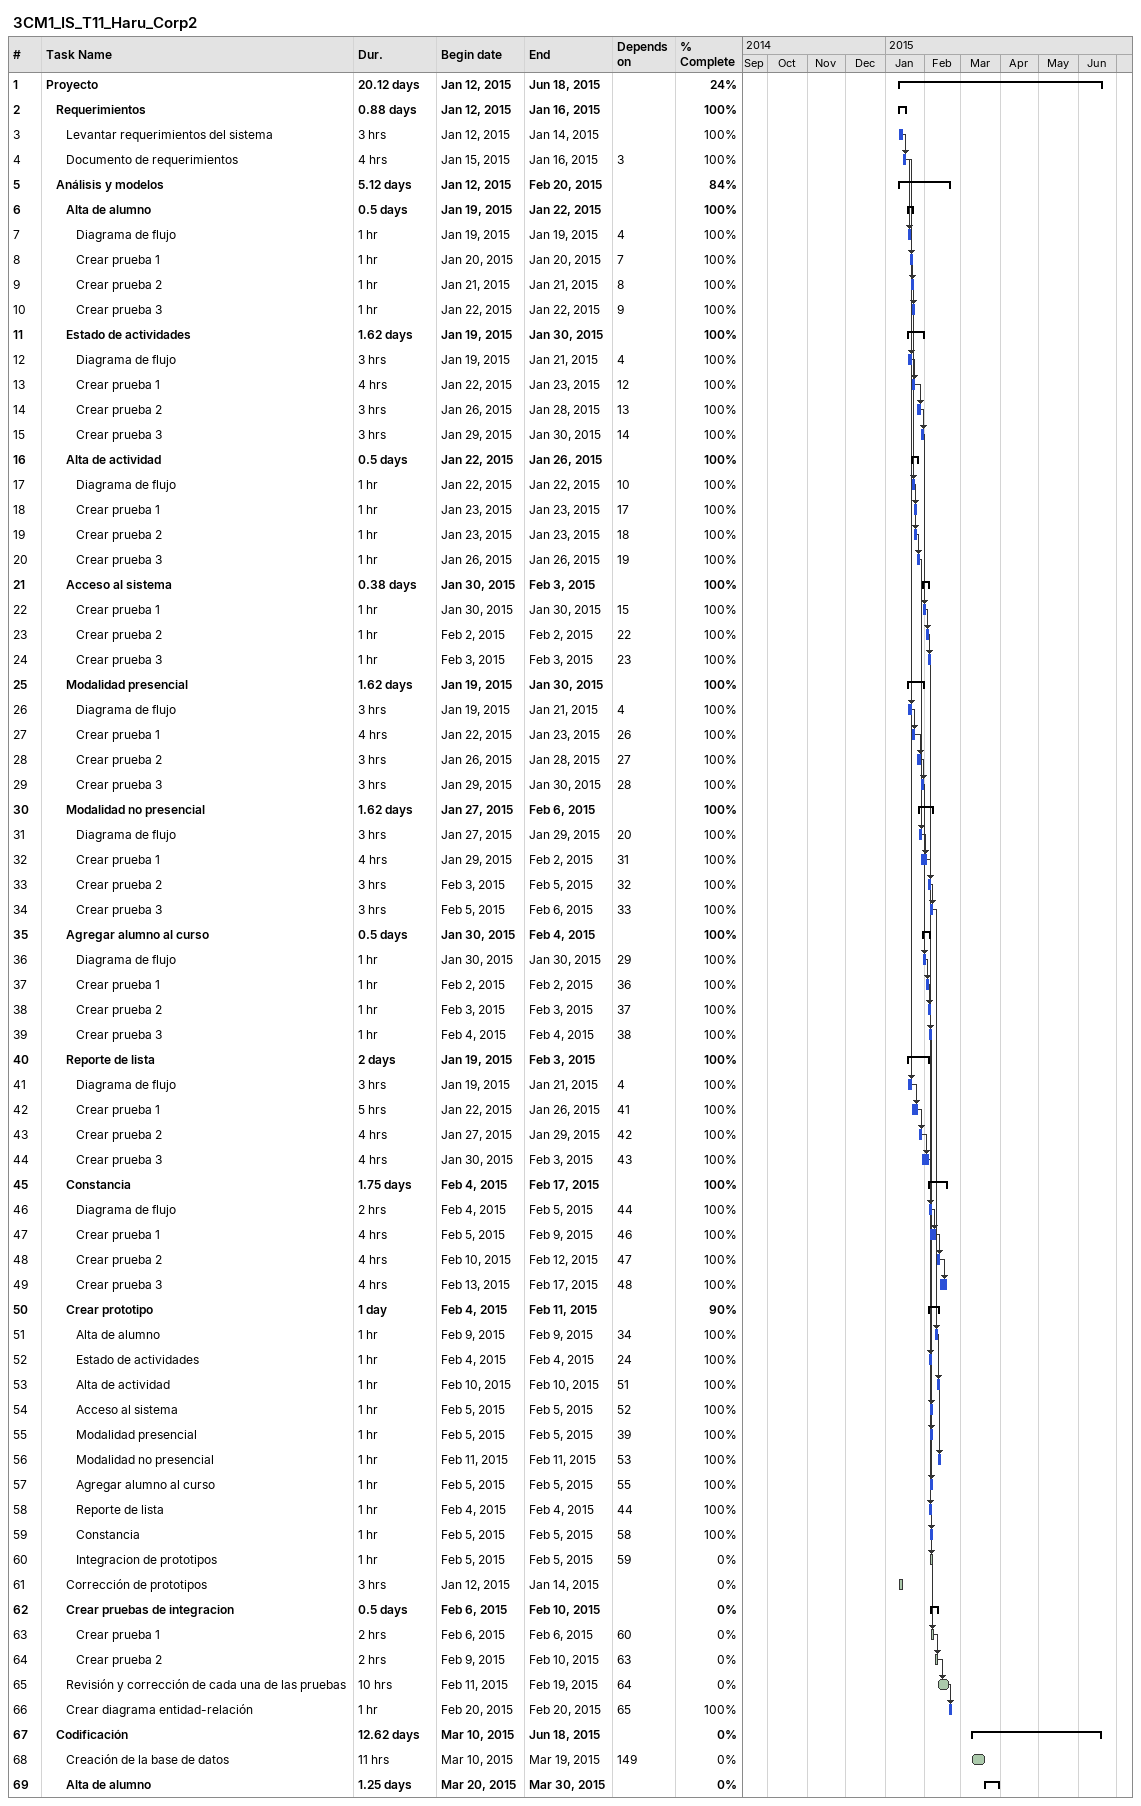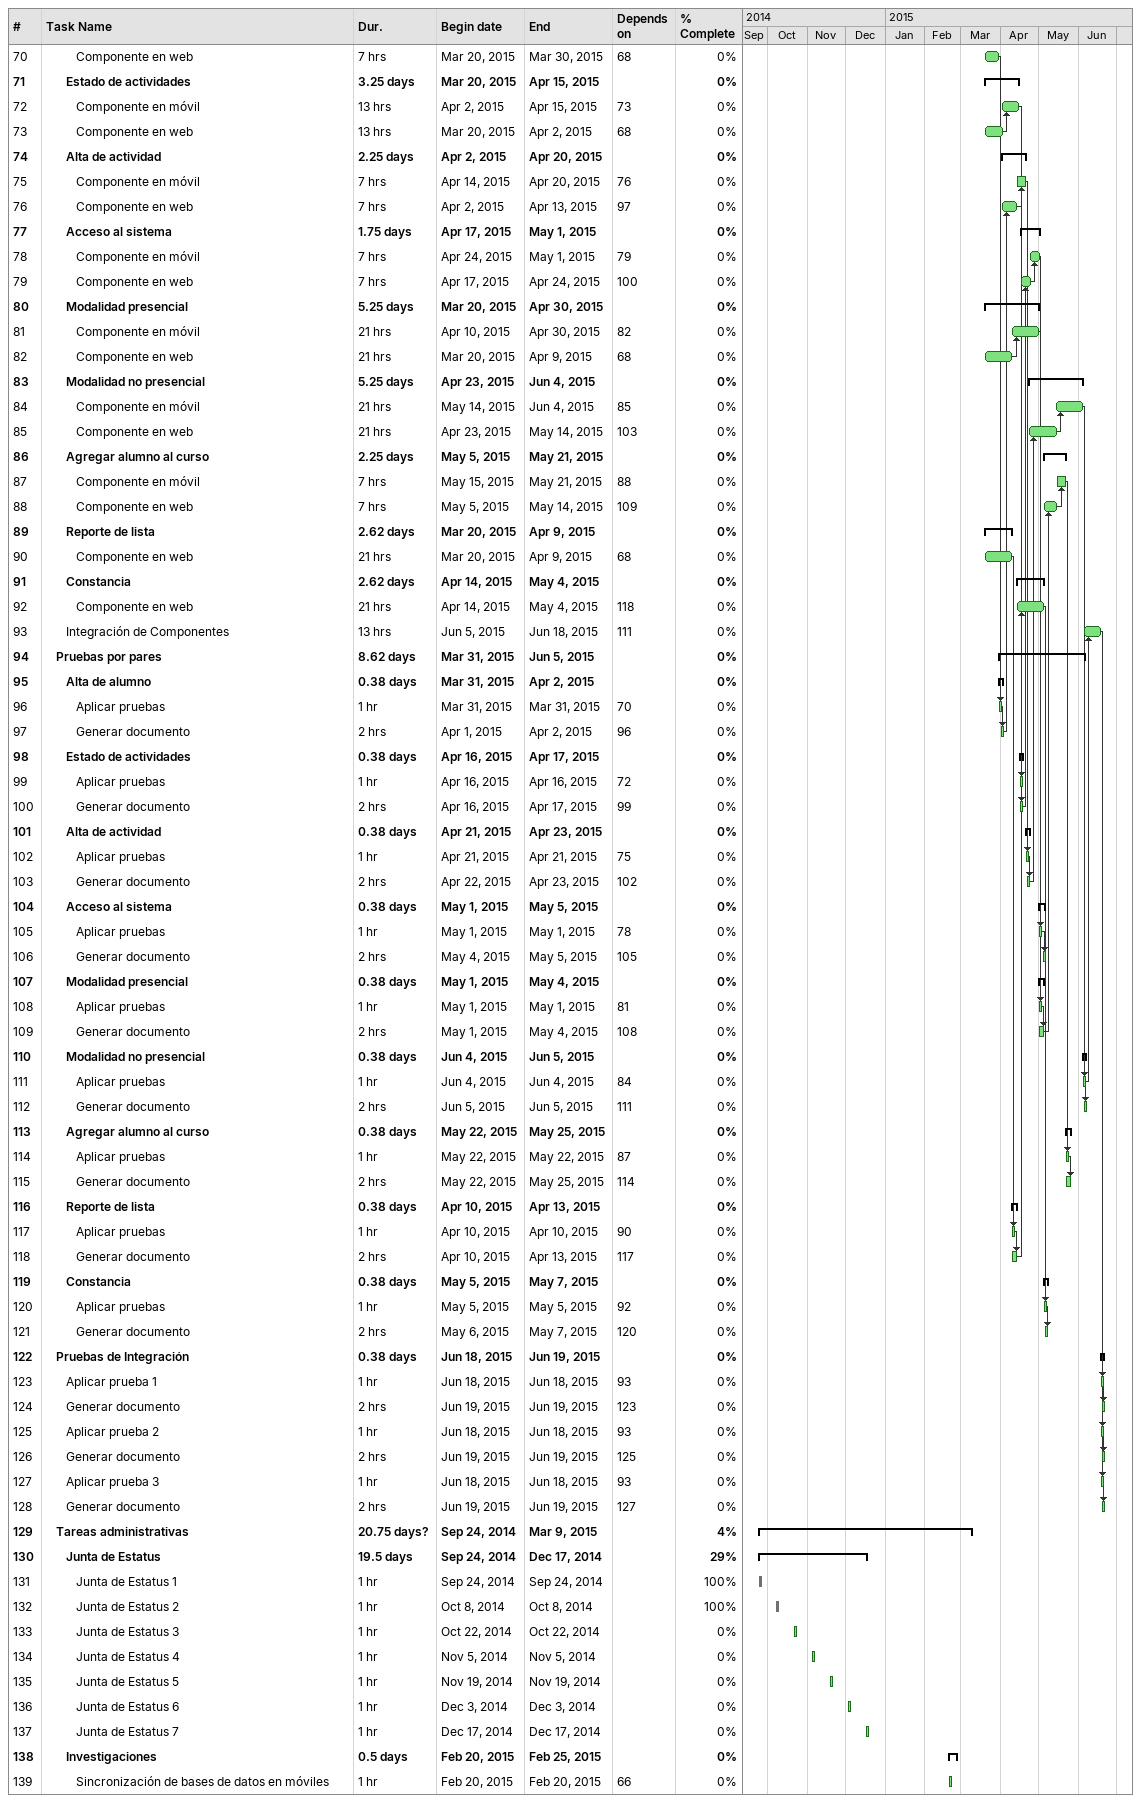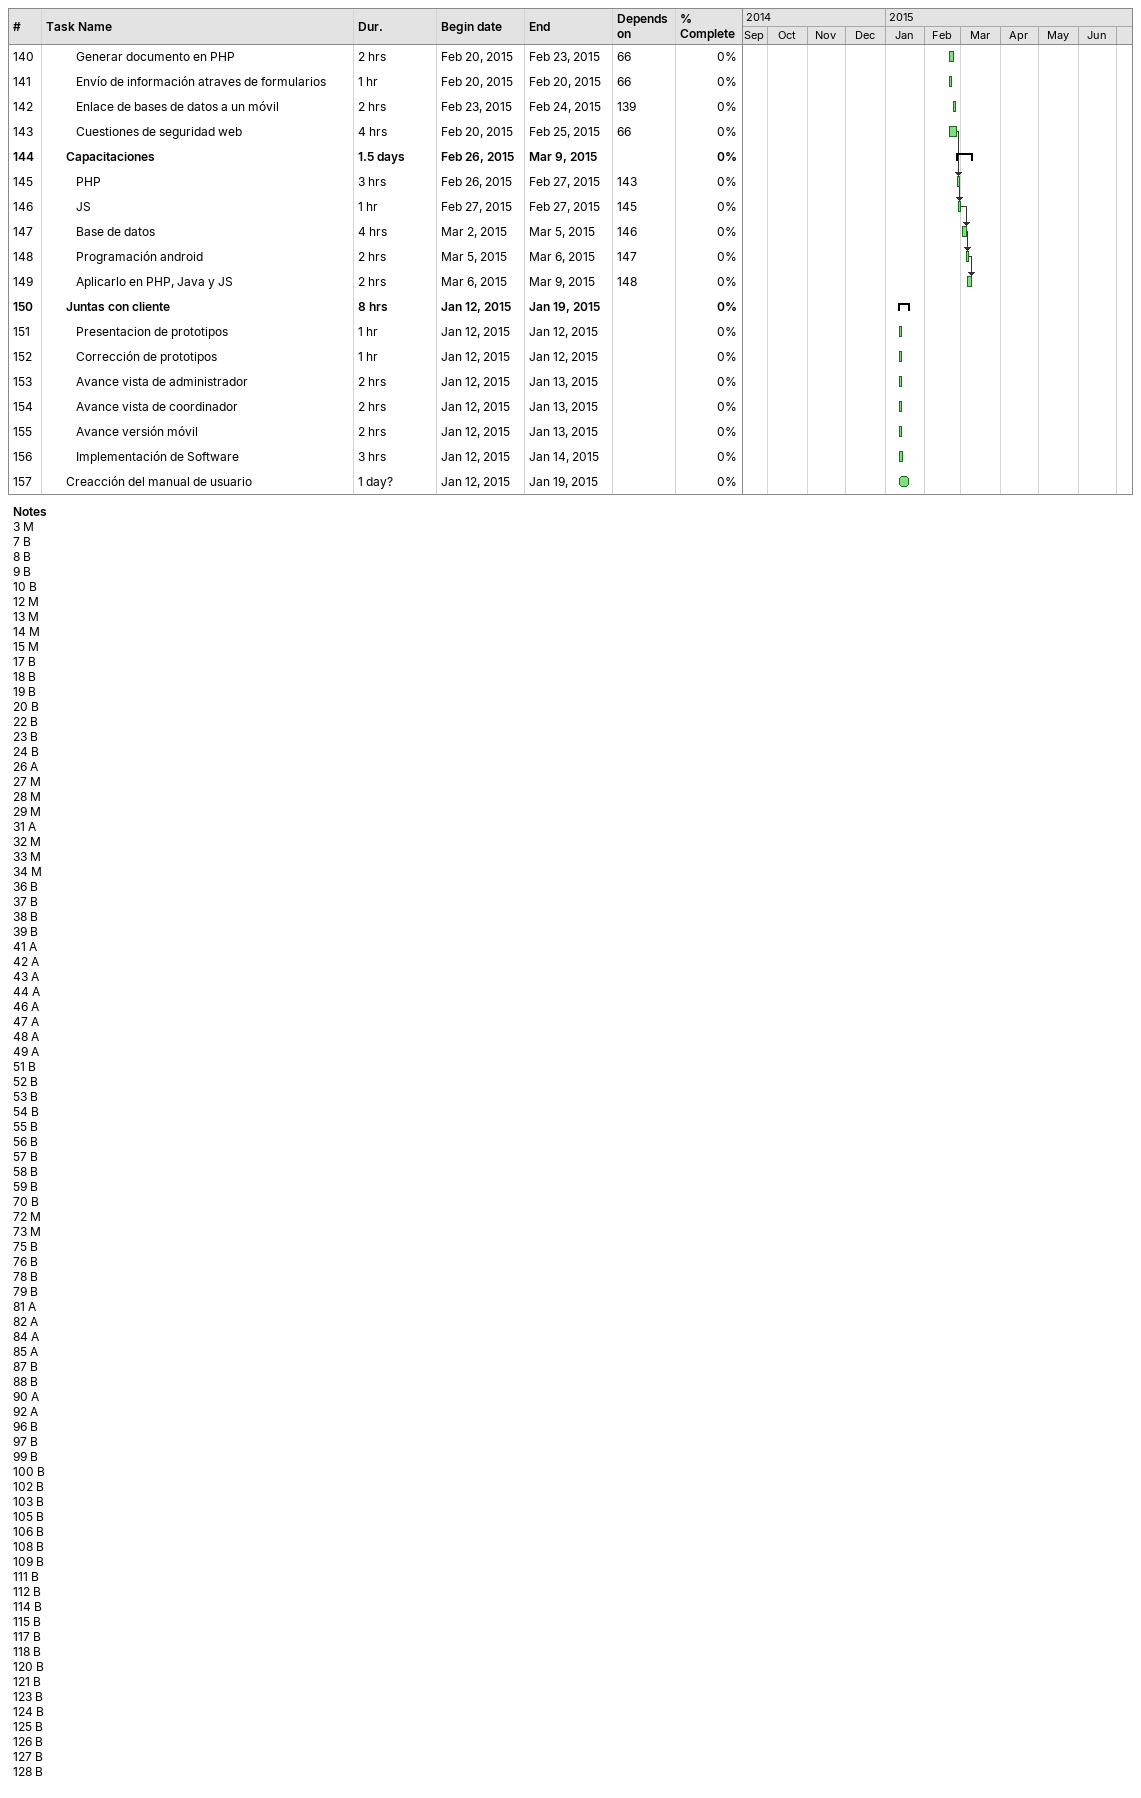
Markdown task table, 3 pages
3CM1_IS_T11_Haru_Corp2

| ID | Level | Task | Duration | Start | Finish | Predecessors | % complete |
|---|---|---|---|---|---|---|---|
| 1 | 1 | **Proyecto** | 20.12d | 2015-01-12 | 2015-06-18 |  | 24 |
| 2 | 2 | **Requerimientos** | 0.88d | 2015-01-12 | 2015-01-16 |  | 100 |
| 3 | 3 | Levantar requerimientos del sistema | 3h | 2015-01-12 | 2015-01-14 |  | 100 |
| 4 | 3 | Documento de requerimientos | 4h | 2015-01-15 | 2015-01-16 | 3 | 100 |
| 5 | 2 | **Análisis y modelos** | 5.12d | 2015-01-12 | 2015-02-20 |  | 84 |
| 6 | 3 | **Alta de alumno** | 0.5d | 2015-01-19 | 2015-01-22 |  | 100 |
| 7 | 4 | Diagrama de flujo | 1h | 2015-01-19 | 2015-01-19 | 4 | 100 |
| 8 | 4 | Crear prueba 1 | 1h | 2015-01-20 | 2015-01-20 | 7 | 100 |
| 9 | 4 | Crear prueba 2 | 1h | 2015-01-21 | 2015-01-21 | 8 | 100 |
| 10 | 4 | Crear prueba 3 | 1h | 2015-01-22 | 2015-01-22 | 9 | 100 |
| 11 | 3 | **Estado de actividades** | 1.62d | 2015-01-19 | 2015-01-30 |  | 100 |
| 12 | 4 | Diagrama de flujo | 3h | 2015-01-19 | 2015-01-21 | 4 | 100 |
| 13 | 4 | Crear prueba 1 | 4h | 2015-01-22 | 2015-01-23 | 12 | 100 |
| 14 | 4 | Crear prueba 2 | 3h | 2015-01-26 | 2015-01-28 | 13 | 100 |
| 15 | 4 | Crear prueba 3 | 3h | 2015-01-29 | 2015-01-30 | 14 | 100 |
| 16 | 3 | **Alta de actividad** | 0.5d | 2015-01-22 | 2015-01-26 |  | 100 |
| 17 | 4 | Diagrama de flujo | 1h | 2015-01-22 | 2015-01-22 | 10 | 100 |
| 18 | 4 | Crear prueba 1 | 1h | 2015-01-23 | 2015-01-23 | 17 | 100 |
| 19 | 4 | Crear prueba 2 | 1h | 2015-01-23 | 2015-01-23 | 18 | 100 |
| 20 | 4 | Crear prueba 3 | 1h | 2015-01-26 | 2015-01-26 | 19 | 100 |
| 21 | 3 | **Acceso al sistema** | 0.38d | 2015-01-30 | 2015-02-03 |  | 100 |
| 22 | 4 | Crear prueba 1 | 1h | 2015-01-30 | 2015-01-30 | 15 | 100 |
| 23 | 4 | Crear prueba 2 | 1h | 2015-02-02 | 2015-02-02 | 22 | 100 |
| 24 | 4 | Crear prueba 3 | 1h | 2015-02-03 | 2015-02-03 | 23 | 100 |
| 25 | 3 | **Modalidad presencial** | 1.62d | 2015-01-19 | 2015-01-30 |  | 100 |
| 26 | 4 | Diagrama de flujo | 3h | 2015-01-19 | 2015-01-21 | 4 | 100 |
| 27 | 4 | Crear prueba 1 | 4h | 2015-01-22 | 2015-01-23 | 26 | 100 |
| 28 | 4 | Crear prueba 2 | 3h | 2015-01-26 | 2015-01-28 | 27 | 100 |
| 29 | 4 | Crear prueba 3 | 3h | 2015-01-29 | 2015-01-30 | 28 | 100 |
| 30 | 3 | **Modalidad no presencial** | 1.62d | 2015-01-27 | 2015-02-06 |  | 100 |
| 31 | 4 | Diagrama de flujo | 3h | 2015-01-27 | 2015-01-29 | 20 | 100 |
| 32 | 4 | Crear prueba 1 | 4h | 2015-01-29 | 2015-02-02 | 31 | 100 |
| 33 | 4 | Crear prueba 2 | 3h | 2015-02-03 | 2015-02-05 | 32 | 100 |
| 34 | 4 | Crear prueba 3 | 3h | 2015-02-05 | 2015-02-06 | 33 | 100 |
| 35 | 3 | **Agregar alumno al curso** | 0.5d | 2015-01-30 | 2015-02-04 |  | 100 |
| 36 | 4 | Diagrama de flujo | 1h | 2015-01-30 | 2015-01-30 | 29 | 100 |
| 37 | 4 | Crear prueba 1 | 1h | 2015-02-02 | 2015-02-02 | 36 | 100 |
| 38 | 4 | Crear prueba 2 | 1h | 2015-02-03 | 2015-02-03 | 37 | 100 |
| 39 | 4 | Crear prueba 3 | 1h | 2015-02-04 | 2015-02-04 | 38 | 100 |
| 40 | 3 | **Reporte de lista** | 2d | 2015-01-19 | 2015-02-03 |  | 100 |
| 41 | 4 | Diagrama de flujo | 3h | 2015-01-19 | 2015-01-21 | 4 | 100 |
| 42 | 4 | Crear prueba 1 | 5h | 2015-01-22 | 2015-01-26 | 41 | 100 |
| 43 | 4 | Crear prueba 2 | 4h | 2015-01-27 | 2015-01-29 | 42 | 100 |
| 44 | 4 | Crear prueba 3 | 4h | 2015-01-30 | 2015-02-03 | 43 | 100 |
| 45 | 3 | **Constancia** | 1.75d | 2015-02-04 | 2015-02-17 |  | 100 |
| 46 | 4 | Diagrama de flujo | 2h | 2015-02-04 | 2015-02-05 | 44 | 100 |
| 47 | 4 | Crear prueba 1 | 4h | 2015-02-05 | 2015-02-09 | 46 | 100 |
| 48 | 4 | Crear prueba 2 | 4h | 2015-02-10 | 2015-02-12 | 47 | 100 |
| 49 | 4 | Crear prueba 3 | 4h | 2015-02-13 | 2015-02-17 | 48 | 100 |
| 50 | 3 | **Crear prototipo** | 1d | 2015-02-04 | 2015-02-11 |  | 90 |
| 51 | 4 | Alta de alumno | 1h | 2015-02-09 | 2015-02-09 | 34 | 100 |
| 52 | 4 | Estado de actividades | 1h | 2015-02-04 | 2015-02-04 | 24 | 100 |
| 53 | 4 | Alta de actividad | 1h | 2015-02-10 | 2015-02-10 | 51 | 100 |
| 54 | 4 | Acceso al sistema | 1h | 2015-02-05 | 2015-02-05 | 52 | 100 |
| 55 | 4 | Modalidad presencial | 1h | 2015-02-05 | 2015-02-05 | 39 | 100 |
| 56 | 4 | Modalidad no presencial | 1h | 2015-02-11 | 2015-02-11 | 53 | 100 |
| 57 | 4 | Agregar alumno al curso | 1h | 2015-02-05 | 2015-02-05 | 55 | 100 |
| 58 | 4 | Reporte de lista | 1h | 2015-02-04 | 2015-02-04 | 44 | 100 |
| 59 | 4 | Constancia | 1h | 2015-02-05 | 2015-02-05 | 58 | 100 |
| 60 | 4 | Integracion de prototipos | 1h | 2015-02-05 | 2015-02-05 | 59 | 0 |
| 61 | 3 | Corrección de prototipos | 3h | 2015-01-12 | 2015-01-14 |  | 0 |
| 62 | 3 | **Crear pruebas de integracion** | 0.5d | 2015-02-06 | 2015-02-10 |  | 0 |
| 63 | 4 | Crear prueba 1 | 2h | 2015-02-06 | 2015-02-06 | 60 | 0 |
| 64 | 4 | Crear prueba 2 | 2h | 2015-02-09 | 2015-02-10 | 63 | 0 |
| 65 | 3 | Revisión y corrección de cada una de las pruebas | 10h | 2015-02-11 | 2015-02-19 | 64 | 0 |
| 66 | 3 | Crear diagrama entidad-relación | 1h | 2015-02-20 | 2015-02-20 | 65 | 100 |
| 67 | 2 | **Codificación** | 12.62d | 2015-03-10 | 2015-06-18 |  | 0 |
| 68 | 3 | Creación de la base de datos | 11h | 2015-03-10 | 2015-03-19 | 149 | 0 |
| 69 | 3 | **Alta de alumno** | 1.25d | 2015-03-20 | 2015-03-30 |  | 0 |
| 70 | 4 | Componente en web | 7h | 2015-03-20 | 2015-03-30 | 68 | 0 |
| 71 | 3 | **Estado de actividades** | 3.25d | 2015-03-20 | 2015-04-15 |  | 0 |
| 72 | 4 | Componente en móvil | 13h | 2015-04-02 | 2015-04-15 | 73 | 0 |
| 73 | 4 | Componente en web | 13h | 2015-03-20 | 2015-04-02 | 68 | 0 |
| 74 | 3 | **Alta de actividad** | 2.25d | 2015-04-02 | 2015-04-20 |  | 0 |
| 75 | 4 | Componente en móvil | 7h | 2015-04-14 | 2015-04-20 | 76 | 0 |
| 76 | 4 | Componente en web | 7h | 2015-04-02 | 2015-04-13 | 97 | 0 |
| 77 | 3 | **Acceso al sistema** | 1.75d | 2015-04-17 | 2015-05-01 |  | 0 |
| 78 | 4 | Componente en móvil | 7h | 2015-04-24 | 2015-05-01 | 79 | 0 |
| 79 | 4 | Componente en web | 7h | 2015-04-17 | 2015-04-24 | 100 | 0 |
| 80 | 3 | **Modalidad presencial** | 5.25d | 2015-03-20 | 2015-04-30 |  | 0 |
| 81 | 4 | Componente en móvil | 21h | 2015-04-10 | 2015-04-30 | 82 | 0 |
| 82 | 4 | Componente en web | 21h | 2015-03-20 | 2015-04-09 | 68 | 0 |
| 83 | 3 | **Modalidad no presencial** | 5.25d | 2015-04-23 | 2015-06-04 |  | 0 |
| 84 | 4 | Componente en móvil | 21h | 2015-05-14 | 2015-06-04 | 85 | 0 |
| 85 | 4 | Componente en web | 21h | 2015-04-23 | 2015-05-14 | 103 | 0 |
| 86 | 3 | **Agregar alumno al curso** | 2.25d | 2015-05-05 | 2015-05-21 |  | 0 |
| 87 | 4 | Componente en móvil | 7h | 2015-05-15 | 2015-05-21 | 88 | 0 |
| 88 | 4 | Componente en web | 7h | 2015-05-05 | 2015-05-14 | 109 | 0 |
| 89 | 3 | **Reporte de lista** | 2.62d | 2015-03-20 | 2015-04-09 |  | 0 |
| 90 | 4 | Componente en web | 21h | 2015-03-20 | 2015-04-09 | 68 | 0 |
| 91 | 3 | **Constancia** | 2.62d | 2015-04-14 | 2015-05-04 |  | 0 |
| 92 | 4 | Componente en web | 21h | 2015-04-14 | 2015-05-04 | 118 | 0 |
| 93 | 3 | Integración de Componentes | 13h | 2015-06-05 | 2015-06-18 | 111 | 0 |
| 94 | 2 | **Pruebas por pares** | 8.62d | 2015-03-31 | 2015-06-05 |  | 0 |
| 95 | 3 | **Alta de alumno** | 0.38d | 2015-03-31 | 2015-04-02 |  | 0 |
| 96 | 4 | Aplicar pruebas | 1h | 2015-03-31 | 2015-03-31 | 70 | 0 |
| 97 | 4 | Generar documento | 2h | 2015-04-01 | 2015-04-02 | 96 | 0 |
| 98 | 3 | **Estado de actividades** | 0.38d | 2015-04-16 | 2015-04-17 |  | 0 |
| 99 | 4 | Aplicar pruebas | 1h | 2015-04-16 | 2015-04-16 | 72 | 0 |
| 100 | 4 | Generar documento | 2h | 2015-04-16 | 2015-04-17 | 99 | 0 |
| 101 | 3 | **Alta de actividad** | 0.38d | 2015-04-21 | 2015-04-23 |  | 0 |
| 102 | 4 | Aplicar pruebas | 1h | 2015-04-21 | 2015-04-21 | 75 | 0 |
| 103 | 4 | Generar documento | 2h | 2015-04-22 | 2015-04-23 | 102 | 0 |
| 104 | 3 | **Acceso al sistema** | 0.38d | 2015-05-01 | 2015-05-05 |  | 0 |
| 105 | 4 | Aplicar pruebas | 1h | 2015-05-01 | 2015-05-01 | 78 | 0 |
| 106 | 4 | Generar documento | 2h | 2015-05-04 | 2015-05-05 | 105 | 0 |
| 107 | 3 | **Modalidad presencial** | 0.38d | 2015-05-01 | 2015-05-04 |  | 0 |
| 108 | 4 | Aplicar pruebas | 1h | 2015-05-01 | 2015-05-01 | 81 | 0 |
| 109 | 4 | Generar documento | 2h | 2015-05-01 | 2015-05-04 | 108 | 0 |
| 110 | 3 | **Modalidad no presencial** | 0.38d | 2015-06-04 | 2015-06-05 |  | 0 |
| 111 | 4 | Aplicar pruebas | 1h | 2015-06-04 | 2015-06-04 | 84 | 0 |
| 112 | 4 | Generar documento | 2h | 2015-06-05 | 2015-06-05 | 111 | 0 |
| 113 | 3 | **Agregar alumno al curso** | 0.38d | 2015-05-22 | 2015-05-25 |  | 0 |
| 114 | 4 | Aplicar pruebas | 1h | 2015-05-22 | 2015-05-22 | 87 | 0 |
| 115 | 4 | Generar documento | 2h | 2015-05-22 | 2015-05-25 | 114 | 0 |
| 116 | 3 | **Reporte de lista** | 0.38d | 2015-04-10 | 2015-04-13 |  | 0 |
| 117 | 4 | Aplicar pruebas | 1h | 2015-04-10 | 2015-04-10 | 90 | 0 |
| 118 | 4 | Generar documento | 2h | 2015-04-10 | 2015-04-13 | 117 | 0 |
| 119 | 3 | **Constancia** | 0.38d | 2015-05-05 | 2015-05-07 |  | 0 |
| 120 | 4 | Aplicar pruebas | 1h | 2015-05-05 | 2015-05-05 | 92 | 0 |
| 121 | 4 | Generar documento | 2h | 2015-05-06 | 2015-05-07 | 120 | 0 |
| 122 | 2 | **Pruebas de Integración** | 0.38d | 2015-06-18 | 2015-06-19 |  | 0 |
| 123 | 3 | Aplicar prueba 1 | 1h | 2015-06-18 | 2015-06-18 | 93 | 0 |
| 124 | 3 | Generar documento | 2h | 2015-06-19 | 2015-06-19 | 123 | 0 |
| 125 | 3 | Aplicar prueba 2 | 1h | 2015-06-18 | 2015-06-18 | 93 | 0 |
| 126 | 3 | Generar documento | 2h | 2015-06-19 | 2015-06-19 | 125 | 0 |
| 127 | 3 | Aplicar prueba 3 | 1h | 2015-06-18 | 2015-06-18 | 93 | 0 |
| 128 | 3 | Generar documento | 2h | 2015-06-19 | 2015-06-19 | 127 | 0 |
| 129 | 2 | **Tareas administrativas** | 20.75d? | 2014-09-24 | 2015-03-09 |  | 4 |
| 130 | 3 | **Junta de Estatus** | 19.5d | 2014-09-24 | 2014-12-17 |  | 29 |
| 131 | 4 | Junta de Estatus 1 | 1h | 2014-09-24 | 2014-09-24 |  | 100 |
| 132 | 4 | Junta de Estatus 2 | 1h | 2014-10-08 | 2014-10-08 |  | 100 |
| 133 | 4 | Junta de Estatus 3 | 1h | 2014-10-22 | 2014-10-22 |  | 0 |
| 134 | 4 | Junta de Estatus 4 | 1h | 2014-11-05 | 2014-11-05 |  | 0 |
| 135 | 4 | Junta de Estatus 5 | 1h | 2014-11-19 | 2014-11-19 |  | 0 |
| 136 | 4 | Junta de Estatus 6 | 1h | 2014-12-03 | 2014-12-03 |  | 0 |
| 137 | 4 | Junta de Estatus 7 | 1h | 2014-12-17 | 2014-12-17 |  | 0 |
| 138 | 3 | **Investigaciones** | 0.5d | 2015-02-20 | 2015-02-25 |  | 0 |
| 139 | 4 | Sincronización de bases de datos en móviles | 1h | 2015-02-20 | 2015-02-20 | 66 | 0 |
| 140 | 4 | Generar documento en PHP | 2h | 2015-02-20 | 2015-02-23 | 66 | 0 |
| 141 | 4 | Envío de información atraves de formularios | 1h | 2015-02-20 | 2015-02-20 | 66 | 0 |
| 142 | 4 | Enlace de bases de datos a un móvil | 2h | 2015-02-23 | 2015-02-24 | 139 | 0 |
| 143 | 4 | Cuestiones de seguridad web | 4h | 2015-02-20 | 2015-02-25 | 66 | 0 |
| 144 | 3 | **Capacitaciones** | 1.5d | 2015-02-26 | 2015-03-09 |  | 0 |
| 145 | 4 | PHP | 3h | 2015-02-26 | 2015-02-27 | 143 | 0 |
| 146 | 4 | JS | 1h | 2015-02-27 | 2015-02-27 | 145 | 0 |
| 147 | 4 | Base de datos | 4h | 2015-03-02 | 2015-03-05 | 146 | 0 |
| 148 | 4 | Programación android | 2h | 2015-03-05 | 2015-03-06 | 147 | 0 |
| 149 | 4 | Aplicarlo en PHP, Java y JS | 2h | 2015-03-06 | 2015-03-09 | 148 | 0 |
| 150 | 3 | **Juntas con cliente** | 8h | 2015-01-12 | 2015-01-19 |  | 0 |
| 151 | 4 | Presentacion de prototipos | 1h | 2015-01-12 | 2015-01-12 |  | 0 |
| 152 | 4 | Corrección de prototipos | 1h | 2015-01-12 | 2015-01-12 |  | 0 |
| 153 | 4 | Avance vista de administrador | 2h | 2015-01-12 | 2015-01-13 |  | 0 |
| 154 | 4 | Avance vista de coordinador | 2h | 2015-01-12 | 2015-01-13 |  | 0 |
| 155 | 4 | Avance versión móvil | 2h | 2015-01-12 | 2015-01-13 |  | 0 |
| 156 | 4 | Implementación de Software | 3h | 2015-01-12 | 2015-01-14 |  | 0 |
| 157 | 3 | Creacción del manual de usuario | 1d? | 2015-01-12 | 2015-01-19 |  | 0 |

Notes
- 3: M
- 7: B
- 8: B
- 9: B
- 10: B
- 12: M
- 13: M
- 14: M
- 15: M
- 17: B
- 18: B
- 19: B
- 20: B
- 22: B
- 23: B
- 24: B
- 26: A
- 27: M
- 28: M
- 29: M
- 31: A
- 32: M
- 33: M
- 34: M
- 36: B
- 37: B
- 38: B
- 39: B
- 41: A
- 42: A
- 43: A
- 44: A
- 46: A
- 47: A
- 48: A
- 49: A
- 51: B
- 52: B
- 53: B
- 54: B
- 55: B
- 56: B
- 57: B
- 58: B
- 59: B
- 70: B
- 72: M
- 73: M
- 75: B
- 76: B
- 78: B
- 79: B
- 81: A
- 82: A
- 84: A
- 85: A
- 87: B
- 88: B
- 90: A
- 92: A
- 96: B
- 97: B
- 99: B
- 100: B
- 102: B
- 103: B
- 105: B
- 106: B
- 108: B
- 109: B
- 111: B
- 112: B
- 114: B
- 115: B
- 117: B
- 118: B
- 120: B
- 121: B
- 123: B
- 124: B
- 125: B
- 126: B
- 127: B
- 128: B
